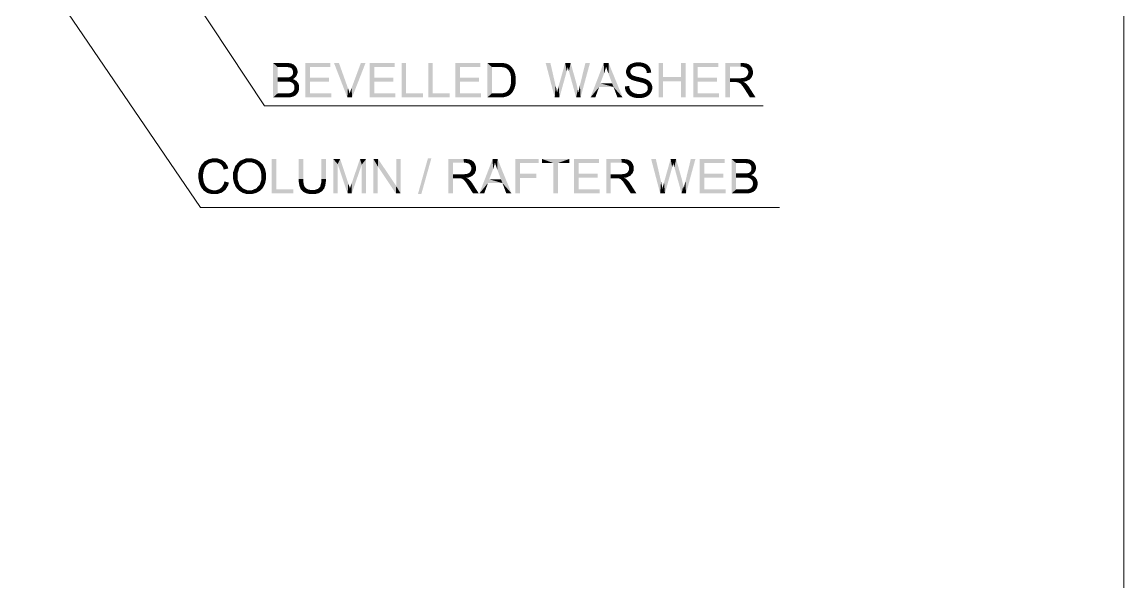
# Model space of a CAD drawing. Header units: millimetres. Extents: x 2 to 579, y 1 to 405.
# Drawn here: x 192.23 to 219.85, y 118.55 to 132.56 of the extents above; entities that cross this region are included whole.
import ezdxf

# ---------------------------------------------------------------- set-up
doc = ezdxf.new("R2010")
doc.units = ezdxf.units.MM
doc.linetypes.add('XKITLINE00', pattern=[0])
doc.layers.add('LinkedObject', color=7, linetype='Continuous', lineweight=0)

# ---------------------------------------------------------------- blocks, each defined once
blk = doc.blocks.new('*A4')
at = {"layer": 'LinkedObject'}
for points in [[(198.522, 131.538), (198.636, 131.073), (198.522, 130.674)], [(198.636, 131.175), (198.636, 131.073), (198.522, 131.538)], [(198.522, 131.538), (198.636, 131.436), (198.636, 131.175)], [(198.809, 131.436), (198.522, 131.538), (198.846, 131.538)], [(198.636, 131.436), (198.522, 131.538), (198.809, 131.436)], [(198.809, 131.436), (198.846, 131.538), (198.856, 131.436)], [(198.846, 131.538), (198.922, 131.43), (198.856, 131.436)], [(198.896, 131.538), (198.922, 131.43), (198.846, 131.538)], [(198.975, 131.525), (198.922, 131.43), (198.896, 131.538)], [(198.922, 131.43), (198.975, 131.525), (198.941, 131.424)], [(198.941, 131.424), (198.975, 131.525), (198.96, 131.418)], [(198.96, 131.418), (198.975, 131.525), (199.005, 131.512)], [(199.005, 131.512), (198.99, 131.396), (198.96, 131.418)], [(199.035, 131.499), (198.99, 131.396), (199.005, 131.512)], [(199.082, 131.458), (198.99, 131.396), (199.035, 131.499)], [(199.447, 131.172), (199.333, 130.674), (199.333, 131.538)], [(199.447, 131.172), (199.333, 131.538), (199.447, 131.436)], [(199.958, 131.436), (199.333, 131.538), (199.958, 131.538)], [(199.447, 131.436), (199.333, 131.538), (199.958, 131.436)], [(200.171, 131.538), (200.382, 130.674), (200.048, 131.538)], [(200.396, 130.91), (200.382, 130.674), (200.171, 131.538)], [(200.838, 131.538), (200.488, 130.91), (200.721, 131.538)], [(200.501, 130.674), (200.488, 130.91), (200.838, 131.538)], [(201.056, 131.172), (200.942, 130.674), (200.942, 131.538)], [(201.056, 131.172), (200.942, 131.538), (201.056, 131.436)], [(201.567, 131.436), (200.942, 131.538), (201.567, 131.538)], [(201.056, 131.436), (200.942, 131.538), (201.567, 131.436)], [(201.854, 131.538), (201.74, 130.674), (201.74, 131.538)], [(201.854, 130.776), (201.74, 130.674), (201.854, 131.538)], [(202.524, 131.538), (202.41, 130.674), (202.41, 131.538)], [(202.524, 130.776), (202.41, 130.674), (202.524, 131.538)], [(203.202, 131.172), (203.087, 130.674), (203.087, 131.538)], [(203.202, 131.172), (203.087, 131.538), (203.202, 131.436)], [(203.712, 131.436), (203.087, 131.538), (203.712, 131.538)], [(203.202, 131.436), (203.087, 131.538), (203.712, 131.436)], [(203.89, 131.538), (204.004, 131.436), (203.89, 130.674)], [(204.186, 131.436), (203.89, 131.538), (204.187, 131.538)], [(204.004, 131.436), (203.89, 131.538), (204.186, 131.436)], [(204.187, 131.538), (204.237, 131.436), (204.186, 131.436)], [(204.238, 131.538), (204.237, 131.436), (204.187, 131.538)], [(204.238, 131.538), (204.311, 131.427), (204.237, 131.436)], [(204.315, 131.532), (204.311, 131.427), (204.238, 131.538)], [(204.341, 131.526), (204.311, 131.427), (204.315, 131.532)], [(204.341, 131.526), (204.334, 131.418), (204.311, 131.427)], [(204.334, 131.418), (204.341, 131.526), (204.365, 131.406)], [(204.442, 131.486), (204.341, 131.526), (204.378, 131.517)], [(204.468, 131.464), (204.341, 131.526), (204.442, 131.486)], [(204.42, 131.357), (204.341, 131.526), (204.468, 131.464)], [(204.365, 131.406), (204.341, 131.526), (204.42, 131.357)], [(204.468, 131.464), (204.442, 131.321), (204.42, 131.357)], [(204.502, 131.435), (204.442, 131.321), (204.468, 131.464)], [(205.471, 131.538), (205.58, 130.674), (205.353, 131.538)], [(205.601, 130.971), (205.58, 130.674), (205.471, 131.538)], [(205.841, 131.538), (205.881, 131.332), (205.677, 130.954)], [(205.881, 131.332), (205.841, 131.538), (205.887, 131.353)], [(205.887, 131.353), (205.841, 131.538), (205.9, 131.404)], [(205.9, 131.404), (205.841, 131.538), (205.907, 131.434)], [(205.979, 131.538), (205.907, 131.434), (205.841, 131.538)], [(205.907, 131.434), (205.979, 131.538), (205.909, 131.424)], [(205.909, 131.424), (205.979, 131.538), (205.923, 131.373)], [(205.923, 131.373), (205.979, 131.538), (205.935, 131.332)], [(205.935, 131.332), (205.979, 131.538), (206.102, 131.1)], [(206.463, 131.538), (206.213, 130.983), (206.348, 131.538)], [(206.227, 130.674), (206.213, 130.983), (206.463, 131.538)], [(206.807, 131.538), (206.819, 131.282), (206.475, 130.674)], [(206.819, 131.282), (206.807, 131.538), (206.833, 131.323)], [(206.833, 131.323), (206.807, 131.538), (206.857, 131.406)], [(206.857, 131.406), (206.807, 131.538), (206.865, 131.447)], [(206.93, 131.538), (206.865, 131.447), (206.807, 131.538)], [(206.865, 131.447), (206.93, 131.538), (206.876, 131.412)], [(206.876, 131.412), (206.93, 131.538), (206.906, 131.322)], [(206.906, 131.322), (206.93, 131.538), (206.927, 131.268)], [(206.927, 131.268), (206.93, 131.538), (207.017, 131.029)], [(207.017, 131.029), (206.93, 131.538), (207.053, 130.936)], [(207.053, 130.936), (206.93, 131.538), (207.283, 130.674)], [(207.424, 131.465), (207.526, 131.414), (207.406, 131.437)], [(207.478, 131.508), (207.526, 131.414), (207.424, 131.465)], [(207.549, 131.433), (207.478, 131.508), (207.514, 131.523)], [(207.526, 131.414), (207.478, 131.508), (207.549, 131.433)], [(207.55, 131.538), (207.625, 131.452), (207.514, 131.523)], [(207.514, 131.523), (207.625, 131.452), (207.549, 131.433)], [(207.629, 131.553), (207.625, 131.452), (207.55, 131.538)], [(207.672, 131.553), (207.625, 131.452), (207.629, 131.553)], [(207.625, 131.452), (207.672, 131.553), (207.677, 131.452)], [(207.672, 131.553), (207.727, 131.452), (207.677, 131.452)], [(207.805, 131.537), (207.672, 131.553), (207.72, 131.553)], [(207.842, 131.522), (207.672, 131.553), (207.805, 131.537)], [(207.802, 131.431), (207.672, 131.553), (207.842, 131.522)], [(207.727, 131.452), (207.672, 131.553), (207.802, 131.431)], [(207.842, 131.522), (207.827, 131.41), (207.802, 131.431)], [(207.878, 131.506), (207.827, 131.41), (207.842, 131.522)], [(207.827, 131.41), (207.878, 131.506), (207.853, 131.389)], [(207.853, 131.389), (207.878, 131.506), (207.954, 131.431)], [(207.954, 131.431), (207.878, 131.506), (207.935, 131.461)], [(208.297, 131.183), (208.182, 130.674), (208.182, 131.538)], [(208.297, 131.183), (208.182, 131.538), (208.297, 131.538)], [(208.86, 131.538), (208.746, 131.183), (208.746, 131.538)], [(208.746, 131.081), (208.746, 131.183), (208.86, 131.538)], [(208.746, 131.081), (208.86, 131.538), (208.86, 130.674)], [(209.166, 131.172), (209.052, 130.674), (209.052, 131.538)], [(209.166, 131.172), (209.052, 131.538), (209.166, 131.436)], [(209.676, 131.436), (209.052, 131.538), (209.676, 131.538)], [(209.166, 131.436), (209.052, 131.538), (209.676, 131.436)], [(209.97, 131.157), (209.856, 130.674), (209.856, 131.538)], [(209.856, 131.538), (209.97, 131.443), (209.97, 131.157)], [(210.243, 131.443), (209.856, 131.538), (210.238, 131.538)], [(209.97, 131.443), (209.856, 131.538), (210.243, 131.443)], [(210.238, 131.538), (210.291, 131.443), (210.243, 131.443)], [(210.384, 131.526), (210.238, 131.538), (210.296, 131.538)], [(210.414, 131.515), (210.238, 131.538), (210.384, 131.526)], [(210.361, 131.423), (210.238, 131.538), (210.414, 131.515)], [(210.291, 131.443), (210.238, 131.538), (210.361, 131.423)], [(210.414, 131.515), (210.384, 131.403), (210.361, 131.423)], [(210.444, 131.503), (210.384, 131.403), (210.414, 131.515)], [(210.384, 131.403), (210.444, 131.503), (210.406, 131.384)], [(210.406, 131.384), (210.444, 131.503), (210.51, 131.432)], [(210.51, 131.432), (210.444, 131.503), (210.492, 131.462)], [(198.933, 131.185), (199.043, 131.149), (198.916, 131.18)], [(198.954, 131.192), (199.043, 131.149), (198.933, 131.185)], [(198.987, 131.213), (199.043, 131.149), (198.954, 131.192)], [(199.103, 131.213), (198.987, 131.213), (199.01, 131.243)], [(199.088, 131.188), (198.987, 131.213), (199.103, 131.213)], [(199.043, 131.149), (198.987, 131.213), (199.088, 131.188)], [(199.099, 131.431), (198.99, 131.396), (199.082, 131.458)], [(198.99, 131.396), (199.099, 131.431), (199, 131.379)], [(199.099, 131.431), (199.01, 131.363), (199, 131.379)], [(199.01, 131.363), (199.099, 131.431), (199.021, 131.325)], [(199.01, 131.243), (199.133, 131.317), (199.103, 131.213)], [(199.021, 131.281), (199.133, 131.317), (199.01, 131.243)], [(199.021, 131.325), (199.099, 131.431), (199.133, 131.317)], [(199.133, 131.317), (199.021, 131.304), (199.021, 131.325)], [(199.021, 131.304), (199.133, 131.317), (199.021, 131.281)], [(199.133, 131.347), (199.099, 131.431), (199.116, 131.404)], [(199.133, 131.317), (199.099, 131.431), (199.133, 131.347)], [(199.103, 131.213), (199.133, 131.317), (199.118, 131.237)], [(199.118, 131.237), (199.133, 131.317), (199.133, 131.289)], [(203.89, 130.674), (204.004, 131.436), (204.004, 130.776)], [(204.553, 131.361), (204.442, 131.321), (204.502, 131.435)], [(204.442, 131.321), (204.553, 131.361), (204.464, 131.284)], [(204.464, 131.284), (204.553, 131.361), (204.57, 131.316)], [(204.57, 131.316), (204.486, 131.18), (204.464, 131.284)], [(204.587, 131.271), (204.486, 131.18), (204.57, 131.316)], [(204.604, 131.168), (204.486, 131.18), (204.587, 131.271)], [(205.677, 130.954), (205.881, 131.332), (205.699, 130.674)], [(206.102, 131.1), (206.116, 130.674), (205.935, 131.332)], [(206.475, 130.674), (206.819, 131.282), (206.723, 131.029)], [(207.406, 131.437), (207.369, 131.314), (207.387, 131.408)], [(207.502, 131.395), (207.369, 131.314), (207.406, 131.437)], [(207.387, 131.408), (207.369, 131.314), (207.369, 131.347)], [(207.478, 131.349), (207.369, 131.314), (207.502, 131.395)], [(207.369, 131.314), (207.478, 131.349), (207.478, 131.322)], [(207.478, 131.299), (207.369, 131.314), (207.478, 131.322)], [(207.369, 131.314), (207.478, 131.299), (207.369, 131.285)], [(207.369, 131.285), (207.478, 131.299), (207.384, 131.231)], [(207.384, 131.231), (207.478, 131.299), (207.399, 131.207)], [(207.399, 131.207), (207.478, 131.299), (207.495, 131.26)], [(207.495, 131.26), (207.46, 131.142), (207.399, 131.207)], [(207.399, 131.207), (207.46, 131.142), (207.414, 131.183)], [(207.406, 131.437), (207.526, 131.414), (207.502, 131.395)], [(207.512, 131.245), (207.46, 131.142), (207.495, 131.26)], [(207.46, 131.142), (207.512, 131.245), (207.491, 131.126)], [(207.491, 131.126), (207.512, 131.245), (207.528, 131.23)], [(207.491, 131.126), (207.528, 131.23), (207.515, 131.114)], [(207.515, 131.114), (207.528, 131.23), (207.598, 131.087)], [(207.598, 131.087), (207.528, 131.23), (207.615, 131.199)], [(207.598, 131.087), (207.615, 131.199), (207.657, 131.072)], [(207.657, 131.072), (207.615, 131.199), (207.684, 131.184)], [(207.954, 131.431), (207.883, 131.327), (207.853, 131.389)], [(207.974, 131.401), (207.883, 131.327), (207.954, 131.431)], [(207.995, 131.332), (207.883, 131.327), (207.974, 131.401)], [(207.997, 131.294), (207.883, 131.327), (207.995, 131.332)], [(207.883, 131.327), (207.997, 131.294), (207.887, 131.286)], [(210.486, 131.147), (210.36, 131.181), (210.394, 131.207)], [(210.405, 131.225), (210.486, 131.147), (210.394, 131.207)], [(210.417, 131.243), (210.486, 131.147), (210.405, 131.225)], [(210.51, 131.432), (210.428, 131.333), (210.406, 131.384)], [(210.417, 131.243), (210.546, 131.302), (210.486, 131.147)], [(210.428, 131.282), (210.546, 131.302), (210.417, 131.243)], [(210.528, 131.403), (210.428, 131.333), (210.51, 131.432)], [(210.546, 131.338), (210.428, 131.333), (210.528, 131.403)], [(210.546, 131.302), (210.428, 131.333), (210.546, 131.338)], [(210.428, 131.333), (210.546, 131.302), (210.428, 131.303)], [(210.546, 131.302), (210.428, 131.282), (210.428, 131.303)], [(210.486, 131.147), (210.546, 131.302), (210.516, 131.179)], [(210.516, 131.179), (210.546, 131.302), (210.546, 131.256)], [(198.522, 130.674), (198.636, 131.073), (198.636, 130.776)], [(198.836, 131.073), (198.636, 131.175), (198.823, 131.175)], [(198.636, 131.073), (198.636, 131.175), (198.836, 131.073)], [(198.878, 131.073), (198.823, 131.175), (198.861, 131.175)], [(198.836, 131.073), (198.823, 131.175), (198.878, 131.073)], [(198.916, 131.18), (199.012, 131.134), (198.861, 131.175)], [(198.861, 131.175), (199.012, 131.134), (198.878, 131.073)], [(198.878, 131.073), (199.012, 131.134), (198.941, 131.066)], [(199.012, 131.134), (198.916, 131.18), (199.043, 131.149)], [(199.012, 131.134), (198.985, 131.051), (198.941, 131.066)], [(198.985, 131.051), (199.012, 131.134), (199.02, 131.026)], [(199.111, 131.083), (199.012, 131.134), (199.051, 131.122)], [(199.02, 131.026), (199.012, 131.134), (199.111, 131.083)], [(199.02, 131.026), (199.111, 131.083), (199.032, 131.009)], [(199.032, 131.009), (199.111, 131.083), (199.044, 130.991)], [(199.044, 130.991), (199.111, 131.083), (199.132, 131.055)], [(199.132, 131.055), (199.057, 130.949), (199.044, 130.991)], [(199.048, 130.867), (199.174, 130.924), (199.149, 130.812)], [(199.057, 130.904), (199.174, 130.924), (199.048, 130.867)], [(199.153, 131.028), (199.057, 130.949), (199.132, 131.055)], [(199.174, 130.962), (199.057, 130.949), (199.153, 131.028)], [(199.174, 130.924), (199.057, 130.949), (199.174, 130.962)], [(199.057, 130.949), (199.174, 130.924), (199.057, 130.925)], [(199.174, 130.924), (199.057, 130.904), (199.057, 130.925)], [(199.149, 130.812), (199.174, 130.924), (199.162, 130.838)], [(199.162, 130.838), (199.174, 130.924), (199.174, 130.894)], [(199.447, 131.07), (199.333, 130.674), (199.447, 131.172)], [(199.447, 130.776), (199.333, 130.674), (199.447, 131.07)], [(199.926, 131.07), (199.447, 131.172), (199.926, 131.172)], [(199.447, 131.07), (199.447, 131.172), (199.926, 131.07)], [(200.41, 130.872), (200.382, 130.674), (200.396, 130.91)], [(200.488, 130.91), (200.501, 130.674), (200.475, 130.875)], [(201.056, 131.07), (200.942, 130.674), (201.056, 131.172)], [(201.056, 130.776), (200.942, 130.674), (201.056, 131.07)], [(201.535, 131.07), (201.056, 131.172), (201.535, 131.172)], [(201.056, 131.07), (201.056, 131.172), (201.535, 131.07)], [(203.202, 131.07), (203.087, 130.674), (203.202, 131.172)], [(203.202, 130.776), (203.087, 130.674), (203.202, 131.07)], [(203.68, 131.07), (203.202, 131.172), (203.68, 131.172)], [(203.202, 131.07), (203.202, 131.172), (203.68, 131.07)], [(204.421, 130.857), (204.581, 130.936), (204.522, 130.81)], [(204.452, 130.912), (204.581, 130.936), (204.421, 130.857)], [(204.464, 130.946), (204.581, 130.936), (204.452, 130.912)], [(204.581, 130.936), (204.464, 130.946), (204.475, 130.98)], [(204.486, 131.064), (204.604, 131.061), (204.475, 130.98)], [(204.475, 130.98), (204.604, 131.061), (204.581, 130.936)], [(204.604, 131.111), (204.486, 131.18), (204.604, 131.168)], [(204.486, 131.18), (204.604, 131.111), (204.486, 131.112)], [(204.604, 131.111), (204.486, 131.064), (204.486, 131.112)], [(204.604, 131.061), (204.486, 131.064), (204.604, 131.111)], [(204.522, 130.81), (204.581, 130.936), (204.54, 130.835)], [(204.54, 130.835), (204.581, 130.936), (204.569, 130.898)], [(204.581, 130.936), (204.604, 131.061), (204.592, 130.974)], [(205.612, 130.927), (205.58, 130.674), (205.601, 130.971)], [(205.63, 130.839), (205.58, 130.674), (205.612, 130.927)], [(205.674, 130.944), (205.699, 130.674), (205.654, 130.864)], [(205.677, 130.954), (205.699, 130.674), (205.674, 130.944)], [(206.125, 131.019), (206.116, 130.674), (206.102, 131.1)], [(206.159, 130.866), (206.116, 130.674), (206.125, 131.019)], [(206.2, 130.929), (206.227, 130.674), (206.178, 130.836)], [(206.213, 130.983), (206.227, 130.674), (206.2, 130.929)], [(206.691, 130.936), (206.475, 130.674), (206.723, 131.029)], [(206.475, 130.674), (206.691, 130.936), (206.596, 130.674)], [(206.723, 131.029), (207.053, 130.936), (206.691, 130.936)], [(207.017, 131.029), (207.053, 130.936), (206.723, 131.029)], [(207.053, 130.936), (207.283, 130.674), (207.153, 130.674)], [(207.448, 130.928), (207.337, 130.951), (207.445, 130.961)], [(207.337, 130.951), (207.384, 130.796), (207.338, 130.908)], [(207.448, 130.928), (207.384, 130.796), (207.337, 130.951)], [(207.338, 130.908), (207.384, 130.796), (207.361, 130.83)], [(207.466, 130.875), (207.384, 130.796), (207.448, 130.928)], [(207.657, 131.072), (207.684, 131.184), (207.717, 131.058)], [(207.717, 131.058), (207.684, 131.184), (207.754, 131.168)], [(207.717, 131.058), (207.754, 131.168), (207.794, 131.037)], [(207.794, 131.037), (207.754, 131.168), (207.811, 131.03)], [(207.811, 131.03), (207.754, 131.168), (207.838, 131.02)], [(207.849, 131.14), (207.838, 131.02), (207.754, 131.168)], [(207.875, 131.129), (207.838, 131.02), (207.849, 131.14)], [(207.838, 131.02), (207.875, 131.129), (207.877, 130.994)], [(207.877, 130.994), (207.875, 131.129), (207.913, 131.111)], [(207.877, 130.994), (207.913, 131.111), (207.889, 130.979)], [(207.889, 130.979), (207.913, 131.111), (207.901, 130.964)], [(207.913, 131.111), (207.987, 131.041), (207.901, 130.964)], [(207.901, 130.964), (207.987, 131.041), (207.913, 130.928)], [(207.901, 130.851), (208.023, 130.918), (208.003, 130.818)], [(207.913, 130.888), (208.023, 130.918), (207.901, 130.851)], [(207.987, 131.041), (207.913, 131.111), (207.969, 131.067)], [(207.913, 130.928), (207.987, 131.041), (208.005, 131.014)], [(207.913, 130.928), (208.005, 131.014), (207.913, 130.908)], [(207.913, 130.908), (208.005, 131.014), (207.913, 130.888)], [(208.005, 131.014), (208.023, 130.918), (207.913, 130.888)], [(208.003, 130.818), (208.023, 130.918), (208.023, 130.883)], [(208.023, 130.918), (208.005, 131.014), (208.023, 130.953)], [(208.297, 131.081), (208.182, 130.674), (208.297, 131.183)], [(208.182, 130.674), (208.297, 131.081), (208.297, 130.674)], [(208.297, 131.183), (208.746, 131.081), (208.297, 131.081)], [(208.746, 131.183), (208.746, 131.081), (208.297, 131.183)], [(208.746, 131.081), (208.86, 130.674), (208.746, 130.674)], [(209.166, 131.07), (209.052, 130.674), (209.166, 131.172)], [(209.166, 130.776), (209.052, 130.674), (209.166, 131.07)], [(209.644, 131.07), (209.166, 131.172), (209.644, 131.172)], [(209.166, 131.07), (209.166, 131.172), (209.644, 131.07)], [(209.97, 131.157), (209.97, 131.058), (209.856, 130.674)], [(209.856, 130.674), (209.97, 131.058), (209.97, 130.674)], [(210.102, 131.058), (209.97, 131.157), (210.215, 131.157)], [(209.97, 131.058), (209.97, 131.157), (210.102, 131.058)], [(210.102, 131.058), (210.215, 131.157), (210.125, 131.058)], [(210.125, 131.058), (210.215, 131.157), (210.156, 131.056)], [(210.156, 131.056), (210.215, 131.157), (210.166, 131.053)], [(210.166, 131.053), (210.215, 131.157), (210.179, 131.05)], [(210.179, 131.05), (210.215, 131.157), (210.205, 131.039)], [(210.205, 131.039), (210.215, 131.157), (210.255, 131.157)], [(210.205, 131.039), (210.255, 131.157), (210.218, 131.031)], [(210.255, 131.157), (210.303, 131.067), (210.218, 131.031)], [(210.218, 131.031), (210.303, 131.067), (210.231, 131.022)], [(210.303, 131.067), (210.26, 130.993), (210.231, 131.022)], [(210.316, 131.165), (210.303, 131.067), (210.255, 131.157)], [(210.325, 131.056), (210.26, 130.993), (210.303, 131.067)], [(210.26, 130.993), (210.325, 131.056), (210.276, 130.973)], [(210.276, 130.973), (210.325, 131.056), (210.292, 130.952)], [(210.292, 130.952), (210.325, 131.056), (210.371, 131.024)], [(210.371, 131.024), (210.333, 130.893), (210.292, 130.952)], [(210.303, 131.067), (210.316, 131.165), (210.365, 131.076)], [(210.338, 131.173), (210.486, 131.147), (210.316, 131.165)], [(210.456, 131.116), (210.316, 131.165), (210.486, 131.147)], [(210.365, 131.076), (210.316, 131.165), (210.456, 131.116)], [(210.371, 131.024), (210.325, 131.056), (210.36, 131.035)], [(210.396, 131.001), (210.333, 130.893), (210.371, 131.024)], [(210.444, 130.944), (210.333, 130.893), (210.396, 131.001)], [(210.333, 130.893), (210.444, 130.944), (210.358, 130.854)], [(210.36, 131.181), (210.486, 131.147), (210.338, 131.173)], [(210.358, 130.854), (210.444, 130.944), (210.466, 130.909)], [(210.358, 130.854), (210.466, 130.909), (210.473, 130.674)], [(210.473, 130.674), (210.466, 130.909), (210.615, 130.674)], [(198.636, 130.776), (198.852, 130.674), (198.522, 130.674)], [(198.852, 130.776), (198.852, 130.674), (198.636, 130.776)], [(198.852, 130.776), (198.893, 130.674), (198.852, 130.674)], [(198.88, 130.776), (198.893, 130.674), (198.852, 130.776)], [(198.919, 130.778), (198.962, 130.681), (198.88, 130.776)], [(198.88, 130.776), (198.962, 130.681), (198.893, 130.674)], [(198.93, 130.78), (198.962, 130.681), (198.919, 130.778)], [(198.991, 130.688), (198.93, 130.78), (198.95, 130.784)], [(198.962, 130.681), (198.93, 130.78), (198.991, 130.688)], [(198.983, 130.795), (199.085, 130.731), (198.95, 130.784)], [(198.95, 130.784), (199.085, 130.731), (198.991, 130.688)], [(198.996, 130.804), (199.085, 130.731), (198.983, 130.795)], [(198.991, 130.688), (199.085, 130.731), (199.019, 130.696)], [(199.085, 130.731), (198.996, 130.804), (199.009, 130.812)], [(199.031, 130.836), (199.104, 130.745), (199.009, 130.812)], [(199.009, 130.812), (199.104, 130.745), (199.085, 130.731)], [(199.019, 130.696), (199.085, 130.731), (199.067, 130.717)], [(199.149, 130.812), (199.031, 130.836), (199.048, 130.867)], [(199.136, 130.786), (199.031, 130.836), (199.149, 130.812)], [(199.104, 130.745), (199.031, 130.836), (199.136, 130.786)], [(199.333, 130.674), (199.447, 130.776), (199.978, 130.674)], [(199.978, 130.674), (199.447, 130.776), (199.978, 130.776)], [(200.432, 130.802), (200.382, 130.674), (200.41, 130.872)], [(200.441, 130.769), (200.382, 130.674), (200.432, 130.802)], [(200.382, 130.674), (200.441, 130.769), (200.501, 130.674)], [(200.451, 130.804), (200.501, 130.674), (200.441, 130.769)], [(200.475, 130.875), (200.501, 130.674), (200.451, 130.804)], [(200.942, 130.674), (201.056, 130.776), (201.587, 130.674)], [(201.587, 130.674), (201.056, 130.776), (201.587, 130.776)], [(201.74, 130.674), (201.854, 130.776), (202.279, 130.674)], [(202.279, 130.674), (201.854, 130.776), (202.279, 130.776)], [(202.41, 130.674), (202.524, 130.776), (202.949, 130.674)], [(202.949, 130.674), (202.524, 130.776), (202.949, 130.776)], [(203.087, 130.674), (203.202, 130.776), (203.732, 130.674)], [(203.732, 130.674), (203.202, 130.776), (203.732, 130.776)], [(204.004, 130.776), (204.202, 130.674), (203.89, 130.674)], [(204.189, 130.776), (204.202, 130.674), (204.004, 130.776)], [(204.189, 130.776), (204.241, 130.674), (204.202, 130.674)], [(204.231, 130.776), (204.241, 130.674), (204.189, 130.776)], [(204.34, 130.689), (204.231, 130.776), (204.298, 130.784)], [(204.31, 130.681), (204.231, 130.776), (204.34, 130.689)], [(204.241, 130.674), (204.231, 130.776), (204.31, 130.681)], [(204.323, 130.792), (204.34, 130.689), (204.298, 130.784)], [(204.347, 130.8), (204.34, 130.689), (204.323, 130.792)], [(204.34, 130.689), (204.347, 130.8), (204.37, 130.696)], [(204.443, 130.732), (204.347, 130.8), (204.386, 130.822)], [(204.422, 130.718), (204.347, 130.8), (204.443, 130.732)], [(204.37, 130.696), (204.347, 130.8), (204.422, 130.718)], [(204.4, 130.837), (204.465, 130.746), (204.386, 130.822)], [(204.386, 130.822), (204.465, 130.746), (204.443, 130.732)], [(204.522, 130.81), (204.4, 130.837), (204.421, 130.857)], [(204.504, 130.786), (204.4, 130.837), (204.522, 130.81)], [(204.465, 130.746), (204.4, 130.837), (204.504, 130.786)], [(205.638, 130.795), (205.58, 130.674), (205.63, 130.839)], [(205.638, 130.795), (205.699, 130.674), (205.58, 130.674)], [(205.654, 130.864), (205.699, 130.674), (205.638, 130.795)], [(206.17, 130.795), (206.116, 130.674), (206.159, 130.866)], [(206.17, 130.795), (206.227, 130.674), (206.116, 130.674)], [(206.178, 130.836), (206.227, 130.674), (206.17, 130.795)], [(207.384, 130.796), (207.466, 130.875), (207.406, 130.762)], [(207.406, 130.762), (207.466, 130.875), (207.468, 130.711)], [(207.48, 130.854), (207.468, 130.711), (207.466, 130.875)], [(207.494, 130.833), (207.468, 130.711), (207.48, 130.854)], [(207.494, 130.833), (207.508, 130.693), (207.468, 130.711)], [(207.537, 130.8), (207.508, 130.693), (207.494, 130.833)], [(207.508, 130.693), (207.537, 130.8), (207.548, 130.676)], [(207.567, 130.787), (207.548, 130.676), (207.537, 130.8)], [(207.596, 130.774), (207.548, 130.676), (207.567, 130.787)], [(207.596, 130.774), (207.646, 130.659), (207.548, 130.676)], [(207.662, 130.761), (207.646, 130.659), (207.596, 130.774)], [(207.662, 130.761), (207.704, 130.659), (207.646, 130.659)], [(207.699, 130.761), (207.704, 130.659), (207.662, 130.761)], [(207.699, 130.761), (207.75, 130.659), (207.704, 130.659)], [(207.732, 130.761), (207.75, 130.659), (207.699, 130.761)], [(207.789, 130.771), (207.87, 130.693), (207.732, 130.761)], [(207.732, 130.761), (207.87, 130.693), (207.75, 130.659)], [(207.75, 130.659), (207.87, 130.693), (207.833, 130.676)], [(207.814, 130.781), (207.964, 130.757), (207.789, 130.771)], [(207.907, 130.71), (207.789, 130.771), (207.964, 130.757)], [(207.87, 130.693), (207.789, 130.771), (207.907, 130.71)], [(207.839, 130.79), (207.964, 130.757), (207.814, 130.781)], [(207.876, 130.817), (207.983, 130.788), (207.839, 130.79)], [(207.839, 130.79), (207.983, 130.788), (207.964, 130.757)], [(207.889, 130.834), (208.003, 130.818), (207.876, 130.817)], [(207.983, 130.788), (207.876, 130.817), (208.003, 130.818)], [(207.901, 130.851), (208.003, 130.818), (207.889, 130.834)], [(209.052, 130.674), (209.166, 130.776), (209.696, 130.674)], [(209.696, 130.674), (209.166, 130.776), (209.696, 130.776)], [(196.727, 128.994), (196.855, 128.979), (196.701, 128.944)], [(196.701, 128.944), (196.855, 128.979), (196.808, 128.915)], [(196.8, 129.07), (196.855, 128.979), (196.727, 128.994)], [(196.848, 129.096), (196.855, 128.979), (196.8, 129.07)], [(196.895, 129.122), (197.005, 129.051), (196.848, 129.096)], [(196.848, 129.096), (197.005, 129.051), (196.922, 129.027)], [(196.855, 128.979), (196.848, 129.096), (196.888, 129.003)], [(196.888, 129.003), (196.848, 129.096), (196.922, 129.027)], [(197, 129.148), (197.005, 129.051), (196.895, 129.122)], [(197.057, 129.148), (197.005, 129.051), (197, 129.148)], [(197.005, 129.051), (197.057, 129.148), (197.055, 129.051)], [(197.057, 129.148), (197.098, 129.051), (197.055, 129.051)], [(197.231, 129.115), (197.057, 129.148), (197.122, 129.148)], [(197.275, 129.082), (197.057, 129.148), (197.231, 129.115)], [(197.17, 129.029), (197.057, 129.148), (197.275, 129.082)], [(197.098, 129.051), (197.057, 129.148), (197.17, 129.029)], [(197.17, 129.029), (197.275, 129.082), (197.199, 129.008)], [(197.275, 129.082), (197.227, 128.986), (197.199, 129.008)], [(197.227, 128.986), (197.275, 129.082), (197.271, 128.918)], [(197.271, 128.918), (197.275, 129.082), (197.398, 128.897)], [(197.381, 128.957), (197.275, 129.082), (197.319, 129.049)], [(197.398, 128.897), (197.275, 129.082), (197.381, 128.957)], [(197.634, 129.027), (197.518, 128.69), (197.576, 128.966)], [(197.679, 128.925), (197.518, 128.69), (197.634, 129.027)], [(197.84, 129.148), (197.634, 129.027), (197.691, 129.088)], [(197.932, 129.148), (197.634, 129.027), (197.84, 129.148)], [(197.872, 129.05), (197.634, 129.027), (197.932, 129.148)], [(197.767, 129.008), (197.634, 129.027), (197.872, 129.05)], [(197.634, 129.027), (197.767, 129.008), (197.723, 128.967)], [(197.679, 128.925), (197.634, 129.027), (197.723, 128.967)], [(197.872, 129.05), (197.932, 129.148), (197.932, 129.05)], [(197.932, 129.148), (197.975, 129.05), (197.932, 129.05)], [(198.099, 129.12), (197.932, 129.148), (197.992, 129.148)], [(198.147, 129.091), (197.932, 129.148), (198.099, 129.12)], [(198.052, 129.028), (197.932, 129.148), (198.147, 129.091)], [(197.975, 129.05), (197.932, 129.148), (198.052, 129.028)], [(198.052, 129.028), (198.147, 129.091), (198.087, 129.007)], [(198.147, 129.091), (198.121, 128.985), (198.087, 129.007)], [(198.121, 128.985), (198.147, 129.091), (198.173, 128.924)], [(198.269, 128.983), (198.147, 129.091), (198.195, 129.063)], [(198.294, 128.932), (198.147, 129.091), (198.269, 128.983)], [(198.173, 128.924), (198.147, 129.091), (198.294, 128.932)], [(198.601, 129.134), (198.487, 128.27), (198.487, 129.134)], [(198.601, 128.372), (198.487, 128.27), (198.601, 129.134)], [(199.278, 129.134), (199.164, 128.635), (199.164, 129.134)], [(199.278, 128.635), (199.164, 128.635), (199.278, 129.134)], [(199.843, 129.134), (199.729, 128.635), (199.729, 129.134)], [(199.843, 128.635), (199.729, 128.635), (199.843, 129.134)], [(200.03, 129.134), (200.14, 129.005), (200.03, 128.27)], [(200.14, 129.005), (200.03, 129.134), (200.201, 129.134)], [(200.03, 128.27), (200.14, 129.005), (200.14, 128.27)], [(200.14, 129.005), (200.201, 129.134), (200.389, 128.27)], [(200.389, 128.27), (200.201, 129.134), (200.406, 128.522)], [(200.493, 128.533), (200.743, 128.993), (200.492, 128.27)], [(200.7, 129.134), (200.743, 128.993), (200.493, 128.533)], [(200.853, 129.134), (200.743, 128.993), (200.7, 129.134)], [(200.743, 128.27), (200.853, 129.134), (200.853, 128.27)], [(200.743, 128.993), (200.853, 129.134), (200.743, 128.27)], [(201.036, 129.134), (201.146, 128.948), (201.036, 128.27)], [(201.146, 128.948), (201.036, 129.134), (201.154, 129.134)], [(201.146, 128.948), (201.154, 129.134), (201.599, 128.27)], [(201.599, 128.27), (201.154, 129.134), (201.607, 128.456)], [(201.716, 129.134), (201.607, 128.456), (201.607, 129.134)], [(201.716, 128.27), (201.607, 128.456), (201.716, 129.134)], [(202.487, 129.148), (202.151, 128.255), (202.401, 129.148)], [(202.236, 128.255), (202.151, 128.255), (202.487, 129.148)], [(203.03, 128.753), (202.916, 128.27), (202.916, 129.134)], [(202.916, 129.134), (203.03, 129.039), (203.03, 128.753)], [(203.303, 129.039), (202.916, 129.134), (203.299, 129.134)], [(203.03, 129.039), (202.916, 129.134), (203.303, 129.039)], [(203.299, 129.134), (203.351, 129.039), (203.303, 129.039)], [(203.444, 129.122), (203.299, 129.134), (203.356, 129.134)], [(203.474, 129.11), (203.299, 129.134), (203.444, 129.122)], [(203.422, 129.019), (203.299, 129.134), (203.474, 129.11)], [(203.351, 129.039), (203.299, 129.134), (203.422, 129.019)], [(203.474, 129.11), (203.444, 128.999), (203.422, 129.019)], [(203.504, 129.099), (203.444, 128.999), (203.474, 129.11)], [(203.444, 128.999), (203.504, 129.099), (203.466, 128.979)], [(203.466, 128.979), (203.504, 129.099), (203.57, 129.028)], [(203.57, 129.028), (203.488, 128.929), (203.466, 128.979)], [(203.588, 128.999), (203.488, 128.929), (203.57, 129.028)], [(203.606, 128.934), (203.488, 128.929), (203.588, 128.999)], [(203.57, 129.028), (203.504, 129.099), (203.552, 129.058)], [(204.023, 129.134), (204.034, 128.878), (203.691, 128.27)], [(204.034, 128.878), (204.023, 129.134), (204.049, 128.919)], [(204.049, 128.919), (204.023, 129.134), (204.072, 129.001)], [(204.072, 129.001), (204.023, 129.134), (204.081, 129.043)], [(204.146, 129.134), (204.081, 129.043), (204.023, 129.134)], [(204.081, 129.043), (204.146, 129.134), (204.091, 129.008)], [(204.091, 129.008), (204.146, 129.134), (204.122, 128.918)], [(204.122, 128.918), (204.146, 129.134), (204.142, 128.863)], [(204.142, 128.863), (204.146, 129.134), (204.232, 128.625)], [(204.232, 128.625), (204.146, 129.134), (204.268, 128.531)], [(204.268, 128.531), (204.146, 129.134), (204.498, 128.27)], [(204.71, 128.764), (204.596, 128.27), (204.596, 129.134)], [(204.71, 128.764), (204.596, 129.134), (204.71, 129.032)], [(205.178, 129.032), (204.596, 129.134), (205.178, 129.134)], [(204.71, 129.032), (204.596, 129.134), (205.178, 129.032)], [(205.262, 129.134), (205.546, 129.032), (205.262, 129.032)], [(205.66, 129.032), (205.546, 129.032), (205.262, 129.134)], [(205.66, 129.032), (205.262, 129.134), (205.946, 129.134)], [(205.546, 128.27), (205.66, 129.032), (205.66, 128.27)], [(205.546, 129.032), (205.66, 129.032), (205.546, 128.27)], [(205.66, 129.032), (205.946, 129.134), (205.946, 129.032)], [(206.18, 128.767), (206.066, 128.27), (206.066, 129.134)], [(206.18, 128.767), (206.066, 129.134), (206.18, 129.032)], [(206.69, 129.032), (206.066, 129.134), (206.69, 129.134)], [(206.18, 129.032), (206.066, 129.134), (206.69, 129.032)], [(206.984, 128.753), (206.87, 128.27), (206.87, 129.134)], [(206.87, 129.134), (206.984, 129.039), (206.984, 128.753)], [(207.257, 129.039), (206.87, 129.134), (207.252, 129.134)], [(206.984, 129.039), (206.87, 129.134), (207.257, 129.039)], [(207.252, 129.134), (207.305, 129.039), (207.257, 129.039)], [(207.398, 129.122), (207.252, 129.134), (207.31, 129.134)], [(207.428, 129.11), (207.252, 129.134), (207.398, 129.122)], [(207.375, 129.019), (207.252, 129.134), (207.428, 129.11)], [(207.305, 129.039), (207.252, 129.134), (207.375, 129.019)], [(207.428, 129.11), (207.398, 128.999), (207.375, 129.019)], [(207.458, 129.099), (207.398, 128.999), (207.428, 129.11)], [(207.398, 128.999), (207.458, 129.099), (207.42, 128.979)], [(207.42, 128.979), (207.458, 129.099), (207.524, 129.028)], [(207.524, 129.028), (207.442, 128.929), (207.42, 128.979)], [(207.542, 128.999), (207.442, 128.929), (207.524, 129.028)], [(207.56, 128.934), (207.442, 128.929), (207.542, 128.999)], [(207.524, 129.028), (207.458, 129.099), (207.506, 129.058)], [(208.114, 129.134), (208.223, 128.27), (207.996, 129.134)], [(208.244, 128.567), (208.223, 128.27), (208.114, 129.134)], [(208.484, 129.134), (208.524, 128.928), (208.32, 128.55)], [(208.524, 128.928), (208.484, 129.134), (208.53, 128.949)], [(208.53, 128.949), (208.484, 129.134), (208.543, 129)], [(208.543, 129), (208.484, 129.134), (208.55, 129.029)], [(208.622, 129.134), (208.55, 129.029), (208.484, 129.134)], [(208.55, 129.029), (208.622, 129.134), (208.552, 129.02)], [(208.552, 129.02), (208.622, 129.134), (208.566, 128.969)], [(208.566, 128.969), (208.622, 129.134), (208.578, 128.928)], [(208.578, 128.928), (208.622, 129.134), (208.745, 128.696)], [(209.106, 129.134), (208.856, 128.578), (208.991, 129.134)], [(208.87, 128.27), (208.856, 128.578), (209.106, 129.134)], [(209.329, 128.767), (209.215, 128.27), (209.215, 129.134)], [(209.329, 128.767), (209.215, 129.134), (209.329, 129.032)], [(209.84, 129.032), (209.215, 129.134), (209.84, 129.134)], [(209.329, 129.032), (209.215, 129.134), (209.84, 129.032)], [(210.012, 129.134), (210.127, 128.669), (210.012, 128.27)], [(210.127, 128.771), (210.127, 128.669), (210.012, 129.134)], [(210.012, 129.134), (210.127, 129.032), (210.127, 128.771)], [(210.3, 129.032), (210.012, 129.134), (210.337, 129.134)], [(210.127, 129.032), (210.012, 129.134), (210.3, 129.032)], [(210.3, 129.032), (210.337, 129.134), (210.346, 129.032)], [(210.337, 129.134), (210.412, 129.026), (210.346, 129.032)], [(210.386, 129.134), (210.412, 129.026), (210.337, 129.134)], [(210.466, 129.121), (210.412, 129.026), (210.386, 129.134)], [(210.412, 129.026), (210.466, 129.121), (210.431, 129.02)], [(210.431, 129.02), (210.466, 129.121), (210.45, 129.014)], [(210.45, 129.014), (210.466, 129.121), (210.496, 129.107)], [(210.496, 129.107), (210.48, 128.991), (210.45, 129.014)], [(210.526, 129.094), (210.48, 128.991), (210.496, 129.107)], [(210.572, 129.054), (210.48, 128.991), (210.526, 129.094)], [(210.589, 129.027), (210.48, 128.991), (210.572, 129.054)], [(210.48, 128.991), (210.589, 129.027), (210.49, 128.975)], [(210.589, 129.027), (210.501, 128.959), (210.49, 128.975)], [(210.501, 128.959), (210.589, 129.027), (210.511, 128.921)], [(210.511, 128.921), (210.589, 129.027), (210.623, 128.913)], [(210.623, 128.942), (210.589, 129.027), (210.606, 128.999)], [(210.623, 128.913), (210.589, 129.027), (210.623, 128.942)], [(196.781, 128.835), (196.65, 128.776), (196.676, 128.893)], [(196.767, 128.752), (196.65, 128.776), (196.781, 128.835)], [(196.65, 128.776), (196.767, 128.752), (196.65, 128.708)], [(196.65, 128.708), (196.767, 128.752), (196.767, 128.709)], [(196.767, 128.709), (196.65, 128.646), (196.65, 128.708)], [(196.767, 128.654), (196.65, 128.646), (196.767, 128.709)], [(196.794, 128.875), (196.676, 128.893), (196.701, 128.944)], [(196.781, 128.835), (196.676, 128.893), (196.794, 128.875)], [(196.794, 128.875), (196.701, 128.944), (196.808, 128.915)], [(197.271, 128.918), (197.398, 128.897), (197.286, 128.87)], [(197.576, 128.966), (197.518, 128.69), (197.518, 128.798)], [(197.636, 128.786), (197.518, 128.69), (197.679, 128.925)], [(197.518, 128.69), (197.636, 128.786), (197.636, 128.688)], [(198.173, 128.924), (198.294, 128.932), (198.191, 128.885)], [(198.185, 128.489), (198.344, 128.7), (198.291, 128.465)], [(198.227, 128.617), (198.344, 128.7), (198.185, 128.489)], [(198.294, 128.932), (198.209, 128.845), (198.191, 128.885)], [(198.209, 128.845), (198.294, 128.932), (198.227, 128.753)], [(198.227, 128.753), (198.294, 128.932), (198.344, 128.765)], [(198.227, 128.701), (198.344, 128.765), (198.344, 128.7)], [(198.227, 128.753), (198.344, 128.765), (198.227, 128.701)], [(198.344, 128.7), (198.227, 128.617), (198.227, 128.701)], [(198.291, 128.465), (198.344, 128.7), (198.318, 128.517)], [(198.344, 128.765), (198.294, 128.932), (198.319, 128.881)], [(198.318, 128.517), (198.344, 128.7), (198.344, 128.635)], [(201.036, 128.27), (201.146, 128.948), (201.146, 128.27)], [(203.03, 128.753), (203.03, 128.653), (202.916, 128.27)], [(203.163, 128.653), (203.03, 128.753), (203.276, 128.753)], [(203.03, 128.653), (203.03, 128.753), (203.163, 128.653)], [(203.163, 128.653), (203.276, 128.753), (203.185, 128.653)], [(203.185, 128.653), (203.276, 128.753), (203.217, 128.651)], [(203.217, 128.651), (203.276, 128.753), (203.226, 128.649)], [(203.226, 128.649), (203.276, 128.753), (203.24, 128.646)], [(203.24, 128.646), (203.276, 128.753), (203.266, 128.635)], [(203.266, 128.635), (203.276, 128.753), (203.315, 128.753)], [(203.266, 128.635), (203.315, 128.753), (203.278, 128.626)], [(203.315, 128.753), (203.363, 128.663), (203.278, 128.626)], [(203.376, 128.761), (203.363, 128.663), (203.315, 128.753)], [(203.363, 128.663), (203.376, 128.761), (203.425, 128.671)], [(203.398, 128.769), (203.546, 128.743), (203.376, 128.761)], [(203.517, 128.711), (203.376, 128.761), (203.546, 128.743)], [(203.425, 128.671), (203.376, 128.761), (203.517, 128.711)], [(203.42, 128.777), (203.546, 128.743), (203.398, 128.769)], [(203.546, 128.743), (203.42, 128.777), (203.454, 128.803)], [(203.465, 128.821), (203.546, 128.743), (203.454, 128.803)], [(203.477, 128.839), (203.546, 128.743), (203.465, 128.821)], [(203.477, 128.839), (203.606, 128.898), (203.546, 128.743)], [(203.488, 128.877), (203.606, 128.898), (203.477, 128.839)], [(203.606, 128.898), (203.488, 128.929), (203.606, 128.934)], [(203.488, 128.929), (203.606, 128.898), (203.488, 128.898)], [(203.606, 128.898), (203.488, 128.877), (203.488, 128.898)], [(203.546, 128.743), (203.606, 128.898), (203.576, 128.775)], [(203.576, 128.775), (203.606, 128.898), (203.606, 128.852)], [(203.691, 128.27), (204.034, 128.878), (203.939, 128.625)], [(204.71, 128.662), (204.596, 128.27), (204.71, 128.764)], [(205.115, 128.662), (204.71, 128.764), (205.115, 128.764)], [(204.71, 128.662), (204.71, 128.764), (205.115, 128.662)], [(206.18, 128.665), (206.066, 128.27), (206.18, 128.767)], [(206.658, 128.665), (206.18, 128.767), (206.658, 128.767)], [(206.18, 128.665), (206.18, 128.767), (206.658, 128.665)], [(206.984, 128.753), (206.984, 128.653), (206.87, 128.27)], [(207.117, 128.653), (206.984, 128.753), (207.229, 128.753)], [(206.984, 128.653), (206.984, 128.753), (207.117, 128.653)], [(207.117, 128.653), (207.229, 128.753), (207.139, 128.653)], [(207.139, 128.653), (207.229, 128.753), (207.17, 128.651)], [(207.17, 128.651), (207.229, 128.753), (207.18, 128.649)], [(207.18, 128.649), (207.229, 128.753), (207.193, 128.646)], [(207.193, 128.646), (207.229, 128.753), (207.219, 128.635)], [(207.219, 128.635), (207.229, 128.753), (207.269, 128.753)], [(207.219, 128.635), (207.269, 128.753), (207.232, 128.626)], [(207.269, 128.753), (207.317, 128.663), (207.232, 128.626)], [(207.33, 128.761), (207.317, 128.663), (207.269, 128.753)], [(207.317, 128.663), (207.33, 128.761), (207.379, 128.671)], [(207.352, 128.769), (207.5, 128.743), (207.33, 128.761)], [(207.47, 128.711), (207.33, 128.761), (207.5, 128.743)], [(207.379, 128.671), (207.33, 128.761), (207.47, 128.711)], [(207.374, 128.777), (207.5, 128.743), (207.352, 128.769)], [(207.5, 128.743), (207.374, 128.777), (207.408, 128.803)], [(207.419, 128.821), (207.5, 128.743), (207.408, 128.803)], [(207.431, 128.839), (207.5, 128.743), (207.419, 128.821)], [(207.431, 128.839), (207.56, 128.898), (207.5, 128.743)], [(207.442, 128.877), (207.56, 128.898), (207.431, 128.839)], [(207.56, 128.898), (207.442, 128.929), (207.56, 128.934)], [(207.442, 128.929), (207.56, 128.898), (207.442, 128.898)], [(207.56, 128.898), (207.442, 128.877), (207.442, 128.898)], [(207.5, 128.743), (207.56, 128.898), (207.53, 128.775)], [(207.53, 128.775), (207.56, 128.898), (207.56, 128.852)], [(208.32, 128.55), (208.524, 128.928), (208.342, 128.27)], [(208.745, 128.696), (208.759, 128.27), (208.578, 128.928)], [(209.329, 128.665), (209.215, 128.27), (209.329, 128.767)], [(209.808, 128.665), (209.329, 128.767), (209.808, 128.767)], [(209.329, 128.665), (209.329, 128.767), (209.808, 128.665)], [(210.327, 128.669), (210.127, 128.771), (210.314, 128.771)], [(210.127, 128.669), (210.127, 128.771), (210.327, 128.669)], [(210.368, 128.669), (210.314, 128.771), (210.352, 128.771)], [(210.327, 128.669), (210.314, 128.771), (210.368, 128.669)], [(210.406, 128.776), (210.503, 128.729), (210.352, 128.771)], [(210.352, 128.771), (210.503, 128.729), (210.368, 128.669)], [(210.368, 128.669), (210.503, 128.729), (210.431, 128.662)], [(210.423, 128.781), (210.533, 128.744), (210.406, 128.776)], [(210.503, 128.729), (210.406, 128.776), (210.533, 128.744)], [(210.445, 128.787), (210.533, 128.744), (210.423, 128.781)], [(210.503, 128.729), (210.475, 128.647), (210.431, 128.662)], [(210.478, 128.809), (210.533, 128.744), (210.445, 128.787)], [(210.475, 128.647), (210.503, 128.729), (210.51, 128.622)], [(210.593, 128.808), (210.478, 128.809), (210.5, 128.839)], [(210.578, 128.784), (210.478, 128.809), (210.593, 128.808)], [(210.533, 128.744), (210.478, 128.809), (210.578, 128.784)], [(210.5, 128.839), (210.623, 128.913), (210.593, 128.808)], [(210.511, 128.877), (210.623, 128.913), (210.5, 128.839)], [(210.602, 128.679), (210.503, 128.729), (210.542, 128.718)], [(210.51, 128.622), (210.503, 128.729), (210.602, 128.679)], [(210.623, 128.913), (210.511, 128.899), (210.511, 128.921)], [(210.511, 128.899), (210.623, 128.913), (210.511, 128.877)], [(210.593, 128.808), (210.623, 128.913), (210.608, 128.833)], [(210.608, 128.833), (210.623, 128.913), (210.623, 128.885)], [(196.767, 128.654), (196.695, 128.477), (196.65, 128.646)], [(196.65, 128.646), (196.695, 128.477), (196.673, 128.531)], [(196.783, 128.557), (196.695, 128.477), (196.767, 128.654)], [(196.695, 128.477), (196.783, 128.557), (196.799, 128.516)], [(196.816, 128.475), (196.695, 128.477), (196.799, 128.516)], [(196.695, 128.477), (196.829, 128.312), (196.718, 128.423)], [(196.816, 128.475), (196.829, 128.312), (196.695, 128.477)], [(196.718, 128.423), (196.829, 128.312), (196.785, 128.34)], [(196.865, 128.414), (196.829, 128.312), (196.816, 128.475)], [(197.242, 128.436), (197.284, 128.329), (197.209, 128.408)], [(197.242, 128.436), (197.413, 128.544), (197.284, 128.329)], [(197.287, 128.518), (197.413, 128.544), (197.242, 128.436)], [(197.284, 128.329), (197.413, 128.544), (197.33, 128.366)], [(197.413, 128.544), (197.287, 128.518), (197.299, 128.573)], [(197.33, 128.366), (197.413, 128.544), (197.395, 128.473)], [(197.518, 128.69), (197.636, 128.61), (197.518, 128.633)], [(197.636, 128.61), (197.518, 128.69), (197.636, 128.688)], [(197.518, 128.633), (197.636, 128.61), (197.543, 128.526)], [(197.543, 128.526), (197.636, 128.61), (197.568, 128.475)], [(197.568, 128.475), (197.636, 128.61), (197.678, 128.487)], [(197.678, 128.487), (197.665, 128.343), (197.568, 128.475)], [(197.568, 128.475), (197.665, 128.343), (197.592, 128.424)], [(197.72, 128.442), (197.665, 128.343), (197.678, 128.487)], [(197.665, 128.343), (197.72, 128.442), (197.713, 128.314)], [(197.713, 128.314), (197.72, 128.442), (197.762, 128.398)], [(198.143, 128.443), (198.189, 128.335), (198.101, 128.398)], [(198.291, 128.465), (198.143, 128.443), (198.185, 128.489)], [(198.265, 128.413), (198.143, 128.443), (198.291, 128.465)], [(198.189, 128.335), (198.143, 128.443), (198.265, 128.413)], [(199.278, 128.635), (199.164, 128.566), (199.164, 128.635)], [(199.278, 128.579), (199.164, 128.566), (199.278, 128.635)], [(199.278, 128.579), (199.197, 128.418), (199.164, 128.566)], [(199.164, 128.566), (199.197, 128.418), (199.181, 128.458)], [(199.289, 128.496), (199.197, 128.418), (199.278, 128.579)], [(199.197, 128.418), (199.289, 128.496), (199.299, 128.469)], [(199.31, 128.442), (199.197, 128.418), (199.299, 128.469)], [(199.31, 128.442), (199.307, 128.297), (199.197, 128.418)], [(199.345, 128.401), (199.307, 128.297), (199.31, 128.442)], [(199.814, 128.428), (199.675, 128.415), (199.702, 128.444)], [(199.799, 128.389), (199.675, 128.415), (199.814, 128.428)], [(199.702, 128.444), (199.843, 128.635), (199.814, 128.428)], [(199.729, 128.554), (199.843, 128.635), (199.702, 128.444)], [(199.843, 128.635), (199.729, 128.554), (199.729, 128.635)], [(199.814, 128.428), (199.843, 128.635), (199.828, 128.466)], [(199.828, 128.466), (199.843, 128.635), (199.843, 128.569)], [(200.42, 128.48), (200.389, 128.27), (200.406, 128.522)], [(200.44, 128.416), (200.389, 128.27), (200.42, 128.48)], [(200.477, 128.487), (200.492, 128.27), (200.454, 128.418)], [(200.493, 128.533), (200.492, 128.27), (200.477, 128.487)], [(201.607, 128.456), (201.716, 128.27), (201.599, 128.27)], [(202.916, 128.27), (203.03, 128.653), (203.03, 128.27)], [(203.278, 128.626), (203.363, 128.663), (203.291, 128.618)], [(203.363, 128.663), (203.32, 128.589), (203.291, 128.618)], [(203.386, 128.652), (203.32, 128.589), (203.363, 128.663)], [(203.32, 128.589), (203.386, 128.652), (203.336, 128.569)], [(203.336, 128.569), (203.386, 128.652), (203.353, 128.548)], [(203.353, 128.548), (203.386, 128.652), (203.432, 128.62)], [(203.432, 128.62), (203.394, 128.488), (203.353, 128.548)], [(203.432, 128.62), (203.386, 128.652), (203.42, 128.63)], [(203.457, 128.597), (203.394, 128.488), (203.432, 128.62)], [(203.504, 128.539), (203.394, 128.488), (203.457, 128.597)], [(203.394, 128.488), (203.504, 128.539), (203.419, 128.449)], [(203.419, 128.449), (203.504, 128.539), (203.526, 128.505)], [(203.419, 128.449), (203.526, 128.505), (203.533, 128.27)], [(203.533, 128.27), (203.526, 128.505), (203.676, 128.27)], [(203.906, 128.531), (203.691, 128.27), (203.939, 128.625)], [(203.691, 128.27), (203.906, 128.531), (203.812, 128.27)], [(203.939, 128.625), (204.268, 128.531), (203.906, 128.531)], [(204.232, 128.625), (204.268, 128.531), (203.939, 128.625)], [(204.268, 128.531), (204.498, 128.27), (204.368, 128.27)], [(204.596, 128.27), (204.71, 128.662), (204.71, 128.27)], [(206.18, 128.372), (206.066, 128.27), (206.18, 128.665)], [(206.87, 128.27), (206.984, 128.653), (206.984, 128.27)], [(207.232, 128.626), (207.317, 128.663), (207.245, 128.618)], [(207.317, 128.663), (207.274, 128.589), (207.245, 128.618)], [(207.339, 128.652), (207.274, 128.589), (207.317, 128.663)], [(207.274, 128.589), (207.339, 128.652), (207.29, 128.569)], [(207.29, 128.569), (207.339, 128.652), (207.306, 128.548)], [(207.306, 128.548), (207.339, 128.652), (207.385, 128.62)], [(207.385, 128.62), (207.347, 128.488), (207.306, 128.548)], [(207.385, 128.62), (207.339, 128.652), (207.374, 128.63)], [(207.41, 128.597), (207.347, 128.488), (207.385, 128.62)], [(207.458, 128.539), (207.347, 128.488), (207.41, 128.597)], [(207.347, 128.488), (207.458, 128.539), (207.372, 128.449)], [(207.372, 128.449), (207.458, 128.539), (207.48, 128.505)], [(207.372, 128.449), (207.48, 128.505), (207.487, 128.27)], [(207.487, 128.27), (207.48, 128.505), (207.629, 128.27)], [(208.255, 128.523), (208.223, 128.27), (208.244, 128.567)], [(208.273, 128.434), (208.223, 128.27), (208.255, 128.523)], [(208.281, 128.391), (208.223, 128.27), (208.273, 128.434)], [(208.297, 128.46), (208.342, 128.27), (208.281, 128.391)], [(208.317, 128.539), (208.342, 128.27), (208.297, 128.46)], [(208.32, 128.55), (208.342, 128.27), (208.317, 128.539)], [(208.768, 128.615), (208.759, 128.27), (208.745, 128.696)], [(208.802, 128.462), (208.759, 128.27), (208.768, 128.615)], [(208.813, 128.391), (208.759, 128.27), (208.802, 128.462)], [(208.821, 128.431), (208.87, 128.27), (208.813, 128.391)], [(208.843, 128.525), (208.87, 128.27), (208.821, 128.431)], [(208.856, 128.578), (208.87, 128.27), (208.843, 128.525)], [(209.329, 128.372), (209.215, 128.27), (209.329, 128.665)], [(210.012, 128.27), (210.127, 128.669), (210.127, 128.372)], [(210.522, 128.432), (210.595, 128.341), (210.5, 128.408)], [(210.51, 128.622), (210.602, 128.679), (210.522, 128.604)], [(210.522, 128.604), (210.602, 128.679), (210.535, 128.586)], [(210.639, 128.407), (210.522, 128.432), (210.539, 128.463)], [(210.626, 128.381), (210.522, 128.432), (210.639, 128.407)], [(210.595, 128.341), (210.522, 128.432), (210.626, 128.381)], [(210.535, 128.586), (210.602, 128.679), (210.623, 128.651)], [(210.623, 128.651), (210.547, 128.544), (210.535, 128.586)], [(210.539, 128.463), (210.665, 128.52), (210.639, 128.407)], [(210.547, 128.5), (210.665, 128.52), (210.539, 128.463)], [(210.644, 128.623), (210.547, 128.544), (210.623, 128.651)], [(210.665, 128.558), (210.547, 128.544), (210.644, 128.623)], [(210.665, 128.52), (210.547, 128.544), (210.665, 128.558)], [(210.547, 128.544), (210.665, 128.52), (210.547, 128.52)], [(210.665, 128.52), (210.547, 128.5), (210.547, 128.52)], [(210.639, 128.407), (210.665, 128.52), (210.652, 128.433)], [(210.652, 128.433), (210.665, 128.52), (210.665, 128.49)], [(196.829, 128.312), (196.865, 128.414), (196.899, 128.393)], [(196.933, 128.373), (196.829, 128.312), (196.899, 128.393)], [(196.933, 128.373), (197.055, 128.255), (196.829, 128.312)], [(196.829, 128.312), (197.055, 128.255), (196.872, 128.283)], [(196.872, 128.283), (197.055, 128.255), (196.986, 128.255)], [(197.007, 128.353), (197.055, 128.255), (196.933, 128.373)], [(197.055, 128.255), (197.007, 128.353), (197.046, 128.353)], [(197.094, 128.353), (197.055, 128.255), (197.046, 128.353)], [(197.094, 128.353), (197.284, 128.329), (197.055, 128.255)], [(197.055, 128.255), (197.284, 128.329), (197.123, 128.255)], [(197.175, 128.38), (197.284, 128.329), (197.094, 128.353)], [(197.123, 128.255), (197.284, 128.329), (197.237, 128.292)], [(197.284, 128.329), (197.175, 128.38), (197.209, 128.408)], [(197.762, 128.398), (197.931, 128.255), (197.713, 128.314)], [(197.713, 128.314), (197.931, 128.255), (197.761, 128.284)], [(197.761, 128.284), (197.931, 128.255), (197.87, 128.255)], [(197.867, 128.353), (197.931, 128.255), (197.762, 128.398)], [(197.931, 128.255), (197.867, 128.353), (197.931, 128.353)], [(197.931, 128.255), (197.995, 128.353), (197.987, 128.255)], [(197.995, 128.353), (197.931, 128.255), (197.931, 128.353)], [(197.987, 128.255), (197.995, 128.353), (198.092, 128.282)], [(198.141, 128.308), (197.995, 128.353), (198.101, 128.398)], [(198.092, 128.282), (197.995, 128.353), (198.141, 128.308)], [(198.101, 128.398), (198.189, 128.335), (198.141, 128.308)], [(198.487, 128.27), (198.601, 128.372), (199.026, 128.27)], [(199.026, 128.27), (198.601, 128.372), (199.026, 128.372)], [(199.197, 128.418), (199.307, 128.297), (199.214, 128.378)], [(199.214, 128.378), (199.307, 128.297), (199.269, 128.318)], [(199.307, 128.297), (199.345, 128.401), (199.371, 128.387)], [(199.396, 128.372), (199.307, 128.297), (199.371, 128.387)], [(199.396, 128.372), (199.506, 128.255), (199.307, 128.297)], [(199.307, 128.297), (199.506, 128.255), (199.346, 128.276)], [(199.346, 128.276), (199.506, 128.255), (199.445, 128.255)], [(199.459, 128.358), (199.506, 128.255), (199.396, 128.372)], [(199.506, 128.255), (199.459, 128.358), (199.496, 128.358)], [(199.559, 128.358), (199.506, 128.255), (199.496, 128.358)], [(199.506, 128.255), (199.559, 128.358), (199.568, 128.255)], [(199.707, 128.303), (199.559, 128.358), (199.649, 128.386)], [(199.669, 128.279), (199.559, 128.358), (199.707, 128.303)], [(199.568, 128.255), (199.559, 128.358), (199.669, 128.279)], [(199.675, 128.415), (199.746, 128.327), (199.649, 128.386)], [(199.649, 128.386), (199.746, 128.327), (199.707, 128.303)], [(199.746, 128.327), (199.675, 128.415), (199.799, 128.389)], [(200.447, 128.395), (200.389, 128.27), (200.44, 128.416)], [(200.389, 128.27), (200.447, 128.395), (200.492, 128.27)], [(200.454, 128.418), (200.492, 128.27), (200.447, 128.395)], [(206.066, 128.27), (206.18, 128.372), (206.71, 128.27)], [(206.71, 128.27), (206.18, 128.372), (206.71, 128.372)], [(208.281, 128.391), (208.342, 128.27), (208.223, 128.27)], [(208.813, 128.391), (208.87, 128.27), (208.759, 128.27)], [(209.215, 128.27), (209.329, 128.372), (209.86, 128.27)], [(209.86, 128.27), (209.329, 128.372), (209.86, 128.372)], [(210.127, 128.372), (210.342, 128.27), (210.012, 128.27)], [(210.342, 128.372), (210.342, 128.27), (210.127, 128.372)], [(210.342, 128.372), (210.383, 128.27), (210.342, 128.27)], [(210.37, 128.372), (210.383, 128.27), (210.342, 128.372)], [(210.409, 128.374), (210.453, 128.277), (210.37, 128.372)], [(210.37, 128.372), (210.453, 128.277), (210.383, 128.27)], [(210.42, 128.376), (210.453, 128.277), (210.409, 128.374)], [(210.481, 128.284), (210.42, 128.376), (210.44, 128.379)], [(210.453, 128.277), (210.42, 128.376), (210.481, 128.284)], [(210.473, 128.391), (210.576, 128.327), (210.44, 128.379)], [(210.44, 128.379), (210.576, 128.327), (210.481, 128.284)], [(210.486, 128.399), (210.576, 128.327), (210.473, 128.391)], [(210.481, 128.284), (210.576, 128.327), (210.51, 128.291)], [(210.576, 128.327), (210.486, 128.399), (210.5, 128.408)], [(210.5, 128.408), (210.595, 128.341), (210.576, 128.327)], [(210.51, 128.291), (210.576, 128.327), (210.557, 128.313)]]:
    blk.add_hatch(color=7, dxfattribs=at).paths.add_polyline_path(points, flags=17)
at = {"layer": 'LinkedObject', "color": 2, "linetype": 'XKITLINE00', "lineweight": 0}
blk.add_line((219.846, 155.168), (219.846, 83.676), dxfattribs=at)
at = {"layer": 'LinkedObject', "color": 6, "linetype": 'XKITLINE00', "lineweight": 0}
for p, q in [((193.742, 137.357), (198.308, 130.464)), ((192.229, 134.477), (196.703, 127.919)), ((198.308, 130.464), (210.805, 130.464)), ((196.703, 127.919), (211.217, 127.919))]:
    blk.add_line(p, q, dxfattribs=at)

msp = doc.modelspace()

# ---------------------------------------------------------------- block references
at = {"lineweight": 0}
msp.add_blockref('*A4', (0, 0), dxfattribs=at)

doc.saveas('drawing.dxf')
